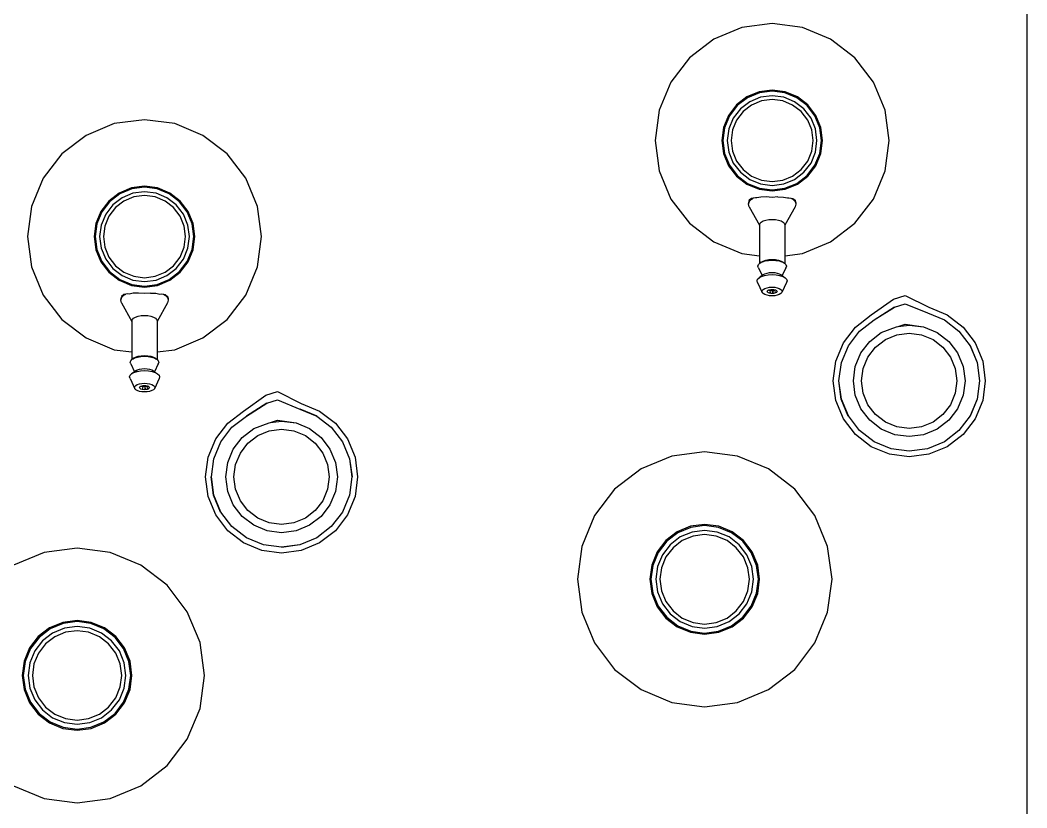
# Model space of a CAD drawing. Header units: metres. Extents: x 217 to 1422, y -179 to 129.
# Drawn here: x 1358.0885 to 1358.4849, y 64.6939 to 65.0039 of the extents above; entities that cross this region are included whole.
import ezdxf

# ---------------------------------------------------------------- set-up
doc = ezdxf.new("R2010")
doc.units = ezdxf.units.M
doc.header["$LTSCALE"] = 0.5
doc.header["$MEASUREMENT"] = 0
doc.layers.add('+1', color=255, linetype='Continuous')

# ---------------------------------------------------------------- blocks, each defined once
blk = doc.blocks.new('Chemistry Lab table pl')
at = {"layer": '+1', "transparency": 33554687}
for p, q in [((2.70136, 4.77344), (3.22259, 4.77344)), ((2.87029, 4.75604), (2.87804, 4.75706)), ((2.87804, 4.75706), (2.88579, 4.75604)), ((2.85687, 4.74829), (2.86307, 4.75305)), ((2.86307, 4.75305), (2.87029, 4.75604)), ((2.86417, 4.75113), (2.87086, 4.75391)), ((2.8642, 4.75108), (2.87088, 4.75384)), ((2.87086, 4.75391), (2.87804, 4.75485)), ((2.87088, 4.75384), (2.87804, 4.75478)), ((2.87804, 4.75478), (2.8852, 4.75384)), ((2.8852, 4.75384), (2.89187, 4.75108)), ((2.88522, 4.75391), (2.89191, 4.75113)), ((2.88579, 4.75604), (2.89301, 4.75305)), ((2.89301, 4.75305), (2.89921, 4.74829)), ((2.85847, 4.74668), (2.8642, 4.75108)), ((2.87235, 4.74834), (2.87804, 4.74909)), ((2.87804, 4.74909), (2.88373, 4.74834)), ((2.89187, 4.75108), (2.8976, 4.74668)), ((2.85211, 4.74209), (2.85687, 4.74829)), ((2.85408, 4.74095), (2.85847, 4.74668)), ((2.8625, 4.74265), (2.86705, 4.74615)), ((2.86705, 4.74615), (2.87235, 4.74834)), ((2.86866, 4.74336), (2.87318, 4.74523)), ((2.87318, 4.74523), (2.87804, 4.74587)), ((2.87804, 4.74587), (2.88289, 4.74523)), ((2.88289, 4.74523), (2.88742, 4.74336)), ((2.88373, 4.74834), (2.88902, 4.74615)), ((2.88902, 4.74615), (2.89358, 4.74265)), ((2.8976, 4.74668), (2.902, 4.74095)), ((2.89921, 4.74829), (2.90397, 4.74209)), ((2.84911, 4.73487), (2.85211, 4.74209)), ((2.85125, 4.73429), (2.85402, 4.74098)), ((2.85131, 4.73428), (2.85408, 4.74095)), ((2.85901, 4.7381), (2.8625, 4.74265)), ((2.86478, 4.74038), (2.86866, 4.74336)), ((2.88742, 4.74336), (2.8913, 4.74038)), ((2.89358, 4.74265), (2.89707, 4.7381)), ((2.902, 4.74095), (2.90476, 4.73428)), ((2.90397, 4.74209), (2.90696, 4.73487)), ((2.85681, 4.7328), (2.85901, 4.7381)), ((2.8618, 4.73649), (2.86478, 4.74038)), ((2.8913, 4.74038), (2.89428, 4.73649)), ((2.89707, 4.7381), (2.89926, 4.7328)), ((2.84443, 4.72553), (2.84911, 4.73487)), ((2.84767, 4.72553), (2.85131, 4.73428)), ((2.85992, 4.73197), (2.8618, 4.73649)), ((2.89428, 4.73649), (2.89616, 4.73197)), ((2.90476, 4.73428), (2.90571, 4.72712)), ((2.90483, 4.73429), (2.90577, 4.72712)), ((2.90696, 4.73487), (2.90798, 4.72712)), ((2.85575, 4.72553), (2.85681, 4.7328)), ((2.85607, 4.72712), (2.85681, 4.7328)), ((2.85928, 4.72712), (2.85992, 4.73197)), ((2.89616, 4.73197), (2.89679, 4.72712)), ((2.89926, 4.7328), (2.90001, 4.72712)), ((2.84588, 4.72096), (2.84443, 4.72553)), ((2.849, 4.7213), (2.84767, 4.72553)), ((2.85665, 4.7227), (2.85575, 4.72553)), ((2.85665, 4.7227), (2.85607, 4.72712)), ((2.85992, 4.72226), (2.85928, 4.72712)), ((2.89679, 4.72712), (2.89616, 4.72226)), ((2.90001, 4.72712), (2.89926, 4.72143)), ((2.90571, 4.72712), (2.90476, 4.71996)), ((2.90798, 4.72712), (2.90696, 4.71937)), ((2.85402, 4.71325), (2.84891, 4.72129)), ((2.85408, 4.71328), (2.849, 4.7213)), ((2.85681, 4.72217), (2.85665, 4.7227)), ((2.85901, 4.71613), (2.85681, 4.72217)), ((2.8618, 4.71774), (2.85992, 4.72226)), ((2.89616, 4.72226), (2.89428, 4.71774)), ((2.89926, 4.72143), (2.89707, 4.71613)), ((2.77157, 4.71761), (2.76047, 4.71301)), ((2.78349, 4.71918), (2.77157, 4.71761)), ((2.7954, 4.71761), (2.78349, 4.71918)), ((2.80651, 4.71301), (2.7954, 4.71761)), ((2.85211, 4.71214), (2.84588, 4.72096)), ((2.86478, 4.71385), (2.8618, 4.71774)), ((2.89428, 4.71774), (2.8913, 4.71385)), ((2.90476, 4.71996), (2.902, 4.71328)), ((2.90696, 4.71937), (2.90397, 4.71214)), ((2.85847, 4.70755), (2.85408, 4.71328)), ((2.8625, 4.71158), (2.85901, 4.71613)), ((2.86866, 4.71087), (2.86478, 4.71385)), ((2.8913, 4.71385), (2.88742, 4.71087)), ((2.89707, 4.71613), (2.89358, 4.71158)), ((2.902, 4.71328), (2.8976, 4.70755)), ((2.76047, 4.71301), (2.75093, 4.70569)), ((2.81604, 4.70569), (2.80651, 4.71301)), ((2.85687, 4.70594), (2.85211, 4.71214)), ((2.86705, 4.70809), (2.8625, 4.71158)), ((2.87318, 4.709), (2.86866, 4.71087)), ((2.88742, 4.71087), (2.88289, 4.709)), ((2.89358, 4.71158), (2.88902, 4.70809)), ((2.90397, 4.71214), (2.89921, 4.70594)), ((2.75093, 4.70569), (2.74362, 4.69616)), ((2.82336, 4.69616), (2.81604, 4.70569)), ((2.86307, 4.70118), (2.85687, 4.70594)), ((2.8642, 4.70316), (2.85847, 4.70755)), ((2.87235, 4.70589), (2.86705, 4.70809)), ((2.87804, 4.70514), (2.87235, 4.70589)), ((2.87804, 4.70836), (2.87318, 4.709)), ((2.88289, 4.709), (2.87804, 4.70836)), ((2.88373, 4.70589), (2.87804, 4.70514)), ((2.88902, 4.70809), (2.88373, 4.70589)), ((2.8976, 4.70755), (2.89187, 4.70316)), ((2.89921, 4.70594), (2.89301, 4.70118)), ((2.87088, 4.70039), (2.8642, 4.70316)), ((2.89187, 4.70316), (2.8852, 4.70039)), ((2.89191, 4.7031), (2.88522, 4.70033)), ((2.87029, 4.69819), (2.86307, 4.70118)), ((2.87804, 4.69717), (2.87029, 4.69819)), ((2.87804, 4.69945), (2.87088, 4.70039)), ((2.8852, 4.70039), (2.87804, 4.69945)), ((2.88522, 4.70033), (2.87804, 4.69938)), ((2.88579, 4.69819), (2.87804, 4.69717)), ((2.89301, 4.70118), (2.88579, 4.69819)), ((2.74362, 4.69616), (2.73902, 4.68506)), ((2.82796, 4.68506), (2.82336, 4.69616)), ((2.94317, 4.695), (2.93108, 4.68999)), ((2.95614, 4.69671), (2.94317, 4.695)), ((2.96912, 4.695), (2.95614, 4.69671)), ((2.98121, 4.68999), (2.96912, 4.695)), ((2.77357, 4.69032), (2.76946, 4.68716)), ((2.77377, 4.68997), (2.76974, 4.68688)), ((2.77835, 4.6923), (2.77357, 4.69032)), ((2.77846, 4.69191), (2.77377, 4.68997)), ((2.77892, 4.6902), (2.77466, 4.68844)), ((2.78349, 4.69297), (2.77835, 4.6923)), ((2.78349, 4.69258), (2.77846, 4.69191)), ((2.78349, 4.6908), (2.77892, 4.6902)), ((2.78862, 4.6923), (2.78349, 4.69297)), ((2.78852, 4.69191), (2.78349, 4.69258)), ((2.78806, 4.6902), (2.78349, 4.6908)), ((2.79232, 4.68844), (2.78806, 4.6902)), ((2.79321, 4.68997), (2.78852, 4.69191)), ((2.79341, 4.69032), (2.78862, 4.6923)), ((2.79723, 4.68688), (2.79321, 4.68997)), ((2.79751, 4.68716), (2.79341, 4.69032)), ((2.93108, 4.68999), (2.9207, 4.68202)), ((2.99159, 4.68202), (2.98121, 4.68999)), ((2.76946, 4.68716), (2.76631, 4.68306)), ((2.76974, 4.68688), (2.76666, 4.68286)), ((2.771, 4.68563), (2.76819, 4.68197)), ((2.77466, 4.68844), (2.771, 4.68563)), ((2.77541, 4.68714), (2.77206, 4.68457)), ((2.77931, 4.68875), (2.77541, 4.68714)), ((2.78349, 4.6893), (2.77931, 4.68875)), ((2.78767, 4.68875), (2.78349, 4.6893)), ((2.79157, 4.68714), (2.78767, 4.68875)), ((2.79492, 4.68457), (2.79157, 4.68714)), ((2.79598, 4.68563), (2.79232, 4.68844)), ((2.79879, 4.68197), (2.79598, 4.68563)), ((2.80032, 4.68286), (2.79723, 4.68688)), ((2.80067, 4.68306), (2.79751, 4.68716)), ((2.73902, 4.68506), (2.73745, 4.67314)), ((2.76631, 4.68306), (2.76433, 4.67827)), ((2.76666, 4.68286), (2.76471, 4.67817)), ((2.76819, 4.68197), (2.76643, 4.67771)), ((2.77206, 4.68457), (2.76949, 4.68122)), ((2.79749, 4.68122), (2.79492, 4.68457)), ((2.80055, 4.67771), (2.79879, 4.68197)), ((2.80226, 4.67817), (2.80032, 4.68286)), ((2.80265, 4.67827), (2.80067, 4.68306)), ((2.80629, 4.68124), (2.80698, 4.68218)), ((2.8065, 4.68124), (2.80747, 4.68218)), ((2.80698, 4.68218), (2.80723, 4.68226)), ((2.80723, 4.68226), (2.80795, 4.6825)), ((2.80747, 4.68218), (2.80723, 4.68226)), ((2.80747, 4.68218), (2.80824, 4.68242)), ((2.80795, 4.6825), (2.80824, 4.68242)), ((2.80795, 4.6825), (2.8085, 4.6825)), ((2.80824, 4.68242), (2.8085, 4.6825)), ((2.8085, 4.6825), (2.80953, 4.68218)), ((2.80953, 4.68218), (2.81684, 4.67809)), ((2.82888, 4.67809), (2.82796, 4.68506)), ((2.9207, 4.68202), (2.91273, 4.67164)), ((2.99956, 4.67164), (2.99159, 4.68202)), ((2.76433, 4.67827), (2.76365, 4.67314)), ((2.76471, 4.67817), (2.76405, 4.67314)), ((2.76643, 4.67771), (2.76582, 4.67314)), ((2.76949, 4.68122), (2.76788, 4.67732)), ((2.7991, 4.67732), (2.79749, 4.68122)), ((2.80115, 4.67314), (2.80055, 4.67771)), ((2.80293, 4.67314), (2.80226, 4.67817)), ((2.80332, 4.67314), (2.80265, 4.67827)), ((2.80569, 4.67544), (2.80578, 4.67765)), ((2.80578, 4.67765), (2.80605, 4.67919)), ((2.80601, 4.67965), (2.80612, 4.68055)), ((2.80605, 4.67919), (2.80601, 4.67965)), ((2.80612, 4.68055), (2.8065, 4.68124)), ((2.80612, 4.68055), (2.80627, 4.68118)), ((2.80627, 4.68118), (2.80646, 4.68124)), ((2.80627, 4.68118), (2.80629, 4.68124)), ((2.81554, 4.67742), (2.81605, 4.67792)), ((2.81605, 4.67792), (2.81659, 4.67809)), ((2.81659, 4.67809), (2.81684, 4.67809)), ((2.81684, 4.67809), (2.82888, 4.67809)), ((2.82888, 4.67809), (2.83183, 4.67809)), ((2.83124, 4.6771), (2.83153, 4.67763)), ((2.83132, 4.67742), (2.83173, 4.67799)), ((2.83132, 4.67742), (2.83153, 4.67763)), ((2.83153, 4.67763), (2.83173, 4.67799)), ((2.83173, 4.67799), (2.83183, 4.67809)), ((2.83183, 4.67809), (2.83231, 4.67855)), ((2.83231, 4.67855), (2.83292, 4.67874)), ((2.83292, 4.67874), (2.83354, 4.67855)), ((2.83354, 4.67855), (2.83662, 4.67712)), ((2.83354, 4.67855), (2.83372, 4.67838)), ((2.83662, 4.67712), (2.83744, 4.67826)), ((2.83692, 4.67732), (2.83744, 4.67826)), ((2.83744, 4.67826), (2.83805, 4.67885)), ((2.83805, 4.67885), (2.8387, 4.67905)), ((2.8387, 4.67905), (2.83935, 4.67885)), ((2.83935, 4.67885), (2.84332, 4.67701)), ((2.76788, 4.67732), (2.76733, 4.67314)), ((2.79965, 4.67314), (2.7991, 4.67732)), ((2.80569, 4.67544), (2.80587, 4.67314)), ((2.81449, 4.67314), (2.81456, 4.67442)), ((2.81456, 4.67442), (2.81477, 4.67561)), ((2.81477, 4.67561), (2.8151, 4.67664)), ((2.8151, 4.67664), (2.81554, 4.67742)), ((2.83027, 4.67314), (2.83034, 4.67442)), ((2.83034, 4.67442), (2.83055, 4.67561)), ((2.83054, 4.67314), (2.83062, 4.67459)), ((2.83055, 4.67561), (2.83088, 4.67664)), ((2.83062, 4.67459), (2.83086, 4.67594)), ((2.83086, 4.67594), (2.83118, 4.67692)), ((2.83088, 4.67664), (2.83104, 4.67692)), ((2.83104, 4.67692), (2.83132, 4.67742)), ((2.83118, 4.67692), (2.83104, 4.67692)), ((2.83118, 4.67692), (2.83124, 4.6771)), ((2.83539, 4.67314), (2.83545, 4.67418)), ((2.83545, 4.67418), (2.83562, 4.67514)), ((2.83562, 4.67514), (2.83589, 4.67597)), ((2.83589, 4.67597), (2.83625, 4.67661)), ((2.83619, 4.67314), (2.83627, 4.67467)), ((2.83625, 4.67661), (2.83662, 4.67712)), ((2.83627, 4.67467), (2.83652, 4.67609)), ((2.83652, 4.67609), (2.83692, 4.67732)), ((2.84117, 4.67314), (2.84123, 4.67418)), ((2.84123, 4.67418), (2.8414, 4.67514)), ((2.8414, 4.67514), (2.84167, 4.67597)), ((2.84167, 4.67597), (2.84203, 4.67661)), ((2.84203, 4.67661), (2.84244, 4.67701)), ((2.84204, 4.67314), (2.84207, 4.67365)), ((2.84207, 4.67365), (2.84216, 4.67412)), ((2.84216, 4.67412), (2.84229, 4.67452)), ((2.84229, 4.67452), (2.84235, 4.67464)), ((2.84235, 4.67464), (2.84246, 4.67484)), ((2.84235, 4.67464), (2.84242, 4.67452)), ((2.84242, 4.67452), (2.84255, 4.67412)), ((2.84244, 4.67701), (2.84288, 4.67715)), ((2.84246, 4.67484), (2.84266, 4.67503)), ((2.84255, 4.67412), (2.84263, 4.67365)), ((2.84263, 4.67365), (2.84266, 4.67314)), ((2.84266, 4.67503), (2.84288, 4.6751)), ((2.84288, 4.67715), (2.84332, 4.67701)), ((2.84288, 4.6751), (2.84309, 4.67503)), ((2.84293, 4.67503), (2.84299, 4.67484)), ((2.84306, 4.67452), (2.84313, 4.67412)), ((2.84309, 4.67503), (2.8433, 4.67484)), ((2.84317, 4.67365), (2.8432, 4.67314)), ((2.8433, 4.67484), (2.84347, 4.67452)), ((2.84332, 4.67701), (2.84373, 4.67661)), ((2.84347, 4.67452), (2.8436, 4.67412)), ((2.8436, 4.67412), (2.84368, 4.67365)), ((2.84368, 4.67365), (2.84371, 4.67314)), ((2.84373, 4.67661), (2.84409, 4.67597)), ((2.84409, 4.67597), (2.84436, 4.67514)), ((2.84436, 4.67514), (2.84453, 4.67418)), ((2.84453, 4.67418), (2.84459, 4.67314)), ((2.73745, 4.67314), (2.73902, 4.66122)), ((2.76365, 4.67314), (2.76433, 4.668)), ((2.76405, 4.67314), (2.76471, 4.66811)), ((2.76582, 4.67314), (2.76643, 4.66857)), ((2.76733, 4.67314), (2.76788, 4.66896)), ((2.7991, 4.66896), (2.79965, 4.67314)), ((2.80055, 4.66857), (2.80115, 4.67314)), ((2.80226, 4.66811), (2.80293, 4.67314)), ((2.80265, 4.668), (2.80332, 4.67314)), ((2.80587, 4.67314), (2.80569, 4.67084)), ((2.80569, 4.67084), (2.80578, 4.66863)), ((2.81456, 4.67186), (2.81449, 4.67314)), ((2.81477, 4.67066), (2.81456, 4.67186)), ((2.8151, 4.66964), (2.81477, 4.67066)), ((2.81554, 4.66885), (2.8151, 4.66964)), ((2.83034, 4.67186), (2.83027, 4.67314)), ((2.83055, 4.67066), (2.83034, 4.67186)), ((2.83062, 4.67169), (2.83054, 4.67314)), ((2.83088, 4.66964), (2.83055, 4.67066)), ((2.83086, 4.67034), (2.83062, 4.67169)), ((2.83118, 4.66935), (2.83086, 4.67034)), ((2.83104, 4.66935), (2.83088, 4.66964)), ((2.83545, 4.6721), (2.83539, 4.67314)), ((2.83562, 4.67113), (2.83545, 4.6721)), ((2.83589, 4.6703), (2.83562, 4.67113)), ((2.83625, 4.66967), (2.83589, 4.6703)), ((2.83627, 4.67161), (2.83619, 4.67314)), ((2.83625, 4.66967), (2.83662, 4.66916)), ((2.83652, 4.67018), (2.83627, 4.67161)), ((2.83692, 4.66896), (2.83652, 4.67018)), ((2.84123, 4.6721), (2.84117, 4.67314)), ((2.8414, 4.67113), (2.84123, 4.6721)), ((2.84167, 4.6703), (2.8414, 4.67113)), ((2.84203, 4.66967), (2.84167, 4.6703)), ((2.84244, 4.66927), (2.84203, 4.66967)), ((2.84207, 4.67263), (2.84204, 4.67314)), ((2.84216, 4.67216), (2.84207, 4.67263)), ((2.84229, 4.67175), (2.84216, 4.67216)), ((2.84235, 4.67164), (2.84229, 4.67175)), ((2.84242, 4.67175), (2.84235, 4.67164)), ((2.84246, 4.67144), (2.84235, 4.67164)), ((2.84255, 4.67216), (2.84242, 4.67175)), ((2.84266, 4.67125), (2.84246, 4.67144)), ((2.84263, 4.67263), (2.84255, 4.67216)), ((2.84266, 4.67314), (2.84263, 4.67263)), ((2.84288, 4.67118), (2.84266, 4.67125)), ((2.84291, 4.67119), (2.84288, 4.67118)), ((2.84299, 4.67144), (2.84291, 4.67119)), ((2.84309, 4.67125), (2.84291, 4.67119)), ((2.8433, 4.67144), (2.84309, 4.67125)), ((2.84315, 4.6723), (2.84313, 4.67216)), ((2.84317, 4.67263), (2.84315, 4.6723)), ((2.84347, 4.67175), (2.8433, 4.67144)), ((2.84373, 4.66967), (2.84332, 4.66927)), ((2.8436, 4.67216), (2.84347, 4.67175)), ((2.84368, 4.67263), (2.8436, 4.67216)), ((2.84371, 4.67314), (2.84368, 4.67263)), ((2.84409, 4.6703), (2.84373, 4.66967)), ((2.84436, 4.67113), (2.84409, 4.6703)), ((2.84453, 4.6721), (2.84436, 4.67113)), ((2.84459, 4.67314), (2.84453, 4.6721)), ((2.91273, 4.67164), (2.90772, 4.65955)), ((3.00457, 4.65955), (2.99956, 4.67164)), ((2.76433, 4.668), (2.76631, 4.66322)), ((2.76471, 4.66811), (2.76666, 4.66342)), ((2.76643, 4.66857), (2.76819, 4.66431)), ((2.76788, 4.66896), (2.76949, 4.66506)), ((2.79749, 4.66506), (2.7991, 4.66896)), ((2.79879, 4.66431), (2.80055, 4.66857)), ((2.80032, 4.66342), (2.80226, 4.66811)), ((2.80067, 4.66322), (2.80265, 4.668)), ((2.80578, 4.66863), (2.80605, 4.66709)), ((2.80605, 4.66709), (2.80601, 4.66663)), ((2.80601, 4.66663), (2.80612, 4.66573)), ((2.8065, 4.66503), (2.80612, 4.66573)), ((2.80612, 4.66573), (2.80627, 4.6651)), ((2.80953, 4.6641), (2.81684, 4.66819)), ((2.81605, 4.66836), (2.81554, 4.66885)), ((2.81659, 4.66819), (2.81605, 4.66836)), ((2.81659, 4.66819), (2.81684, 4.66819)), ((2.81684, 4.66819), (2.82888, 4.66819)), ((2.82796, 4.66122), (2.82888, 4.66819)), ((2.82888, 4.66819), (2.83183, 4.66819)), ((2.83118, 4.66935), (2.83104, 4.66935)), ((2.83132, 4.66885), (2.83104, 4.66935)), ((2.83124, 4.66918), (2.83118, 4.66935)), ((2.83153, 4.66865), (2.83124, 4.66918)), ((2.83153, 4.66865), (2.83132, 4.66885)), ((2.83132, 4.66885), (2.83173, 4.66829)), ((2.83173, 4.66829), (2.83153, 4.66865)), ((2.83183, 4.66819), (2.83173, 4.66829)), ((2.83231, 4.66773), (2.83183, 4.66819)), ((2.83292, 4.66754), (2.83231, 4.66773)), ((2.83354, 4.66773), (2.83292, 4.66754)), ((2.83354, 4.66773), (2.83662, 4.66916)), ((2.83662, 4.66916), (2.83744, 4.66802)), ((2.83744, 4.66802), (2.83692, 4.66896)), ((2.83805, 4.66743), (2.83744, 4.66802)), ((2.8387, 4.66723), (2.83805, 4.66743)), ((2.83935, 4.66743), (2.8387, 4.66723)), ((2.83935, 4.66743), (2.84332, 4.66927)), ((2.84288, 4.66913), (2.84244, 4.66927)), ((2.84332, 4.66927), (2.84288, 4.66913)), ((2.95055, 4.66744), (2.94535, 4.66528)), ((2.95067, 4.66702), (2.94556, 4.6649)), ((2.95614, 4.66817), (2.95055, 4.66744)), ((2.95614, 4.66774), (2.95067, 4.66702)), ((2.95614, 4.66581), (2.95117, 4.66515)), ((2.96173, 4.66744), (2.95614, 4.66817)), ((2.96162, 4.66702), (2.95614, 4.66774)), ((2.96112, 4.66515), (2.95614, 4.66581)), ((2.96673, 4.6649), (2.96162, 4.66702)), ((2.96694, 4.66528), (2.96173, 4.66744)), ((2.76631, 4.66322), (2.76946, 4.65911)), ((2.76666, 4.66342), (2.76974, 4.65939)), ((2.76819, 4.66431), (2.771, 4.66065)), ((2.76949, 4.66506), (2.77206, 4.66171)), ((2.77206, 4.66171), (2.77541, 4.65914)), ((2.79157, 4.65914), (2.79492, 4.66171)), ((2.79492, 4.66171), (2.79749, 4.66506)), ((2.79598, 4.66065), (2.79879, 4.66431)), ((2.79723, 4.65939), (2.80032, 4.66342)), ((2.79751, 4.65911), (2.80067, 4.66322)), ((2.80646, 4.66503), (2.80627, 4.6651)), ((2.80627, 4.6651), (2.80629, 4.66503)), ((2.80629, 4.66503), (2.80698, 4.6641)), ((2.80747, 4.6641), (2.8065, 4.66503)), ((2.80698, 4.6641), (2.80723, 4.66402)), ((2.80723, 4.66402), (2.80747, 4.6641)), ((2.80723, 4.66402), (2.80795, 4.66378)), ((2.80747, 4.6641), (2.80824, 4.66386)), ((2.80795, 4.66378), (2.80824, 4.66386)), ((2.80795, 4.66378), (2.8085, 4.66378)), ((2.8085, 4.66378), (2.80824, 4.66386)), ((2.80953, 4.6641), (2.8085, 4.66378)), ((2.94087, 4.66185), (2.93744, 4.65737)), ((2.94535, 4.66528), (2.94087, 4.66185)), ((2.94556, 4.6649), (2.94118, 4.66154)), ((2.94653, 4.66323), (2.94254, 4.66017)), ((2.94734, 4.66181), (2.9437, 4.65902)), ((2.95117, 4.66515), (2.94653, 4.66323)), ((2.95159, 4.66357), (2.94734, 4.66181)), ((2.95614, 4.66417), (2.95159, 4.66357)), ((2.9607, 4.66357), (2.95614, 4.66417)), ((2.96494, 4.66181), (2.9607, 4.66357)), ((2.96576, 4.66323), (2.96112, 4.66515)), ((2.96859, 4.65902), (2.96494, 4.66181)), ((2.96975, 4.66017), (2.96576, 4.66323)), ((2.97111, 4.66154), (2.96673, 4.6649)), ((2.97142, 4.66185), (2.96694, 4.66528)), ((2.97485, 4.65737), (2.97142, 4.66185)), ((2.73902, 4.66122), (2.74362, 4.65012)), ((2.76946, 4.65911), (2.77357, 4.65596)), ((2.76974, 4.65939), (2.77377, 4.65631)), ((2.771, 4.66065), (2.77466, 4.65784)), ((2.77466, 4.65784), (2.77892, 4.65608)), ((2.77541, 4.65914), (2.77931, 4.65753)), ((2.78767, 4.65753), (2.79157, 4.65914)), ((2.78806, 4.65608), (2.79232, 4.65784)), ((2.79232, 4.65784), (2.79598, 4.66065)), ((2.79321, 4.65631), (2.79723, 4.65939)), ((2.79341, 4.65596), (2.79751, 4.65911)), ((2.82336, 4.65012), (2.82796, 4.66122)), ((2.90772, 4.65955), (2.90601, 4.64657)), ((2.94118, 4.66154), (2.93782, 4.65716)), ((2.94254, 4.66017), (2.93949, 4.65619)), ((2.9437, 4.65902), (2.9409, 4.65537)), ((2.97139, 4.65537), (2.96859, 4.65902)), ((2.9728, 4.65619), (2.96975, 4.66017)), ((2.97447, 4.65716), (2.97111, 4.66154)), ((3.00628, 4.64657), (3.00457, 4.65955)), ((2.77357, 4.65596), (2.77835, 4.65398)), ((2.77377, 4.65631), (2.77846, 4.65436)), ((2.77835, 4.65398), (2.78349, 4.6533)), ((2.77846, 4.65436), (2.78349, 4.6537)), ((2.77892, 4.65608), (2.78349, 4.65547)), ((2.77931, 4.65753), (2.78349, 4.65698)), ((2.78349, 4.65698), (2.78767, 4.65753)), ((2.78349, 4.65547), (2.78806, 4.65608)), ((2.78349, 4.6537), (2.78852, 4.65436)), ((2.78349, 4.6533), (2.78862, 4.65398)), ((2.78852, 4.65436), (2.79321, 4.65631)), ((2.78862, 4.65398), (2.79341, 4.65596)), ((2.93744, 4.65737), (2.93528, 4.65216)), ((2.93782, 4.65716), (2.9357, 4.65205)), ((2.93949, 4.65619), (2.93757, 4.65155)), ((2.9409, 4.65537), (2.93915, 4.65113)), ((2.97314, 4.65113), (2.97139, 4.65537)), ((2.97472, 4.65155), (2.9728, 4.65619)), ((2.97659, 4.65205), (2.97447, 4.65716)), ((2.97701, 4.65216), (2.97485, 4.65737)), ((2.74362, 4.65012), (2.75093, 4.64058)), ((2.81604, 4.64058), (2.82336, 4.65012)), ((2.93528, 4.65216), (2.93455, 4.64657)), ((2.9357, 4.65205), (2.93498, 4.64657)), ((2.93757, 4.65155), (2.93691, 4.64657)), ((2.93915, 4.65113), (2.93855, 4.64657)), ((2.97374, 4.64657), (2.97314, 4.65113)), ((2.97538, 4.64657), (2.97472, 4.65155)), ((2.97731, 4.64657), (2.97659, 4.65205)), ((2.97774, 4.64657), (2.97701, 4.65216)), ((2.90601, 4.64657), (2.90772, 4.6336)), ((2.93455, 4.64657), (2.93528, 4.64098)), ((2.93498, 4.64657), (2.9357, 4.6411)), ((2.93691, 4.64657), (2.93757, 4.6416)), ((2.93855, 4.64657), (2.93915, 4.64202)), ((2.97314, 4.64202), (2.97374, 4.64657)), ((2.97472, 4.6416), (2.97538, 4.64657)), ((2.97659, 4.6411), (2.97731, 4.64657)), ((2.97701, 4.64098), (2.97774, 4.64657)), ((3.00457, 4.6336), (3.00628, 4.64657)), ((2.93915, 4.64202), (2.9409, 4.63777)), ((2.97139, 4.63777), (2.97314, 4.64202)), ((2.75093, 4.64058), (2.76047, 4.63327)), ((2.80651, 4.63327), (2.81604, 4.64058)), ((2.93528, 4.64098), (2.93744, 4.63577)), ((2.9357, 4.6411), (2.93782, 4.63599)), ((2.93757, 4.6416), (2.93949, 4.63696)), ((2.9728, 4.63696), (2.97472, 4.6416)), ((2.97447, 4.63599), (2.97659, 4.6411)), ((2.97485, 4.63577), (2.97701, 4.64098)), ((2.93744, 4.63577), (2.94087, 4.6313)), ((2.93782, 4.63599), (2.94118, 4.63161)), ((2.93949, 4.63696), (2.94254, 4.63297)), ((2.9409, 4.63777), (2.9437, 4.63413)), ((2.9437, 4.63413), (2.94734, 4.63133)), ((2.96494, 4.63133), (2.96859, 4.63413)), ((2.96859, 4.63413), (2.97139, 4.63777)), ((2.96975, 4.63297), (2.9728, 4.63696)), ((2.97111, 4.63161), (2.97447, 4.63599)), ((2.97142, 4.6313), (2.97485, 4.63577)), ((2.76047, 4.63327), (2.77157, 4.62867)), ((2.7954, 4.62867), (2.80651, 4.63327)), ((2.90772, 4.6336), (2.91273, 4.62151)), ((2.94087, 4.6313), (2.94535, 4.62787)), ((2.94118, 4.63161), (2.94556, 4.62824)), ((2.94254, 4.63297), (2.94653, 4.62992)), ((2.94653, 4.62992), (2.95117, 4.62799)), ((2.94734, 4.63133), (2.95159, 4.62957)), ((2.9607, 4.62957), (2.96494, 4.63133)), ((2.96112, 4.62799), (2.96576, 4.62992)), ((2.96576, 4.62992), (2.96975, 4.63297)), ((2.96673, 4.62824), (2.97111, 4.63161)), ((2.96694, 4.62787), (2.97142, 4.6313)), ((2.99956, 4.62151), (3.00457, 4.6336)), ((2.77157, 4.62867), (2.78349, 4.6271)), ((2.78349, 4.6271), (2.7954, 4.62867)), ((2.94535, 4.62787), (2.95055, 4.62571)), ((2.94556, 4.62824), (2.95067, 4.62613)), ((2.95067, 4.62613), (2.95614, 4.62541)), ((2.95117, 4.62799), (2.95614, 4.62734)), ((2.95159, 4.62957), (2.95614, 4.62898)), ((2.95614, 4.62898), (2.9607, 4.62957)), ((2.95614, 4.62734), (2.96112, 4.62799)), ((2.95614, 4.62541), (2.96162, 4.62613)), ((2.96162, 4.62613), (2.96673, 4.62824)), ((2.96173, 4.62571), (2.96694, 4.62787)), ((2.95055, 4.62571), (2.95614, 4.62498)), ((2.95614, 4.62498), (2.96173, 4.62571)), ((2.91273, 4.62151), (2.9207, 4.61113)), ((2.99159, 4.61113), (2.99956, 4.62151)), ((2.9207, 4.61113), (2.93108, 4.60316)), ((2.98121, 4.60316), (2.99159, 4.61113)), ((2.93108, 4.60316), (2.94317, 4.59815)), ((2.96912, 4.59815), (2.98121, 4.60316)), ((2.94317, 4.59815), (2.95614, 4.59644)), ((2.95614, 4.59644), (2.96912, 4.59815)), ((2.90088, 4.50592), (2.9081, 4.50892)), ((2.9081, 4.50892), (2.91585, 4.50994)), ((2.90867, 4.50678), (2.91585, 4.50773)), ((2.90869, 4.50672), (2.91585, 4.50766)), ((2.91585, 4.50994), (2.9236, 4.50892)), ((2.91585, 4.50766), (2.92301, 4.50672)), ((2.9236, 4.50892), (2.93082, 4.50592)), ((2.89468, 4.50117), (2.90088, 4.50592)), ((2.89629, 4.49956), (2.90202, 4.50395)), ((2.90199, 4.50401), (2.90867, 4.50678)), ((2.90202, 4.50395), (2.90869, 4.50672)), ((2.92301, 4.50672), (2.92969, 4.50395)), ((2.92303, 4.50678), (2.92972, 4.50401)), ((2.92969, 4.50395), (2.93542, 4.49956)), ((2.93082, 4.50592), (2.93703, 4.50117)), ((2.88992, 4.49496), (2.89468, 4.50117)), ((2.89189, 4.49383), (2.89629, 4.49956)), ((2.90487, 4.49902), (2.91017, 4.50122)), ((2.91017, 4.50122), (2.91585, 4.50197)), ((2.91585, 4.50197), (2.92154, 4.50122)), ((2.92154, 4.50122), (2.92684, 4.49902)), ((2.93542, 4.49956), (2.93981, 4.49383)), ((2.93703, 4.50117), (2.94178, 4.49496)), ((2.89682, 4.49098), (2.90032, 4.49553)), ((2.90032, 4.49553), (2.90487, 4.49902)), ((2.90259, 4.49326), (2.90647, 4.49624)), ((2.90647, 4.49624), (2.911, 4.49811)), ((2.911, 4.49811), (2.91585, 4.49875)), ((2.91585, 4.49875), (2.92071, 4.49811)), ((2.92071, 4.49811), (2.92523, 4.49624)), ((2.92523, 4.49624), (2.92912, 4.49326)), ((2.92684, 4.49902), (2.93139, 4.49553)), ((2.93139, 4.49553), (2.93488, 4.49098)), ((2.88693, 4.48774), (2.88992, 4.49496)), ((2.88906, 4.48717), (2.89183, 4.49386)), ((2.88913, 4.48715), (2.89189, 4.49383)), ((2.89961, 4.48937), (2.90259, 4.49326)), ((2.92912, 4.49326), (2.9321, 4.48937)), ((2.93981, 4.49383), (2.94258, 4.48715)), ((2.94178, 4.49496), (2.94478, 4.48774)), ((2.88225, 4.4784), (2.88693, 4.48774)), ((2.89463, 4.48568), (2.89682, 4.49098)), ((2.89774, 4.48485), (2.89961, 4.48937)), ((2.9321, 4.48937), (2.93397, 4.48485)), ((2.93488, 4.49098), (2.93708, 4.48568)), ((2.94478, 4.48774), (2.9458, 4.47999)), ((2.88548, 4.4784), (2.88913, 4.48715)), ((2.89357, 4.4784), (2.89463, 4.48568)), ((2.89388, 4.47999), (2.89463, 4.48568)), ((2.8971, 4.47999), (2.89774, 4.48485)), ((2.93397, 4.48485), (2.93461, 4.47999)), ((2.93708, 4.48568), (2.93783, 4.47999)), ((2.94258, 4.48715), (2.94352, 4.47999)), ((2.94264, 4.48717), (2.94359, 4.47999)), ((2.89446, 4.47558), (2.89388, 4.47999)), ((2.89774, 4.47514), (2.8971, 4.47999)), ((2.93461, 4.47999), (2.93397, 4.47514)), ((2.93783, 4.47999), (2.93708, 4.47431)), ((2.94352, 4.47999), (2.94258, 4.47283)), ((2.9458, 4.47999), (2.94478, 4.47224)), ((2.8837, 4.47383), (2.88225, 4.4784)), ((2.88682, 4.47418), (2.88548, 4.4784)), ((2.89446, 4.47558), (2.89357, 4.4784)), ((2.89463, 4.47505), (2.89446, 4.47558)), ((2.8213, 4.47206), (2.80939, 4.47049)), ((2.83322, 4.47049), (2.8213, 4.47206)), ((2.88992, 4.46502), (2.8837, 4.47383)), ((2.89183, 4.46613), (2.88673, 4.47417)), ((2.89189, 4.46616), (2.88682, 4.47418)), ((2.89682, 4.46901), (2.89463, 4.47505)), ((2.89961, 4.47061), (2.89774, 4.47514)), ((2.93397, 4.47514), (2.9321, 4.47061)), ((2.93708, 4.47431), (2.93488, 4.46901)), ((2.94258, 4.47283), (2.93981, 4.46616)), ((2.94478, 4.47224), (2.94178, 4.46502)), ((2.80939, 4.47049), (2.79828, 4.46589)), ((2.84432, 4.46589), (2.83322, 4.47049)), ((2.90032, 4.46446), (2.89682, 4.46901)), ((2.90259, 4.46673), (2.89961, 4.47061)), ((2.9321, 4.47061), (2.92912, 4.46673)), ((2.93488, 4.46901), (2.93139, 4.46446)), ((2.79828, 4.46589), (2.78875, 4.45857)), ((2.85386, 4.45857), (2.84432, 4.46589)), ((2.89468, 4.45882), (2.88992, 4.46502)), ((2.89629, 4.46043), (2.89189, 4.46616)), ((2.90487, 4.46096), (2.90032, 4.46446)), ((2.90647, 4.46375), (2.90259, 4.46673)), ((2.911, 4.46188), (2.90647, 4.46375)), ((2.92523, 4.46375), (2.92071, 4.46188)), ((2.92912, 4.46673), (2.92523, 4.46375)), ((2.93139, 4.46446), (2.92684, 4.46096)), ((2.93981, 4.46616), (2.93542, 4.46043)), ((2.94178, 4.46502), (2.93703, 4.45882)), ((2.90202, 4.45603), (2.89629, 4.46043)), ((2.91017, 4.45877), (2.90487, 4.46096)), ((2.91585, 4.46124), (2.911, 4.46188)), ((2.92071, 4.46188), (2.91585, 4.46124)), ((2.92684, 4.46096), (2.92154, 4.45877)), ((2.93542, 4.46043), (2.92969, 4.45603)), ((2.78875, 4.45857), (2.78143, 4.44904)), ((2.86118, 4.44904), (2.85386, 4.45857)), ((2.90088, 4.45406), (2.89468, 4.45882)), ((2.90869, 4.45327), (2.90202, 4.45603)), ((2.91585, 4.45802), (2.91017, 4.45877)), ((2.92154, 4.45877), (2.91585, 4.45802)), ((2.92969, 4.45603), (2.92301, 4.45327)), ((2.92972, 4.45597), (2.92303, 4.4532)), ((2.93703, 4.45882), (2.93082, 4.45406)), ((2.9081, 4.45107), (2.90088, 4.45406)), ((2.91585, 4.45233), (2.90869, 4.45327)), ((2.92301, 4.45327), (2.91585, 4.45233)), ((2.92303, 4.4532), (2.91585, 4.45226)), ((2.93082, 4.45406), (2.9236, 4.45107)), ((2.78143, 4.44904), (2.77683, 4.43793)), ((2.86578, 4.43793), (2.86118, 4.44904)), ((2.91585, 4.45005), (2.9081, 4.45107)), ((2.9236, 4.45107), (2.91585, 4.45005)), ((2.98098, 4.44787), (2.96889, 4.44287)), ((2.99396, 4.44958), (2.98098, 4.44787)), ((3.00693, 4.44787), (2.99396, 4.44958)), ((3.01902, 4.44287), (3.00693, 4.44787)), ((2.81617, 4.44518), (2.81138, 4.44319)), ((2.81627, 4.44479), (2.81158, 4.44285)), ((2.8213, 4.44585), (2.81617, 4.44518)), ((2.8213, 4.44545), (2.81627, 4.44479)), ((2.8213, 4.44368), (2.81673, 4.44308)), ((2.82644, 4.44518), (2.8213, 4.44585)), ((2.82633, 4.44479), (2.8213, 4.44545)), ((2.82588, 4.44308), (2.8213, 4.44368)), ((2.83102, 4.44285), (2.82633, 4.44479)), ((2.83122, 4.44319), (2.82644, 4.44518)), ((2.80728, 4.44004), (2.80412, 4.43593)), ((2.80756, 4.43976), (2.80447, 4.43573)), ((2.81138, 4.44319), (2.80728, 4.44004)), ((2.81158, 4.44285), (2.80756, 4.43976)), ((2.81247, 4.44131), (2.80881, 4.43851)), ((2.81322, 4.44001), (2.80987, 4.43744)), ((2.81673, 4.44308), (2.81247, 4.44131)), ((2.81712, 4.44163), (2.81322, 4.44001)), ((2.8213, 4.44218), (2.81712, 4.44163)), ((2.82549, 4.44163), (2.8213, 4.44218)), ((2.82938, 4.44001), (2.82549, 4.44163)), ((2.83014, 4.44131), (2.82588, 4.44308)), ((2.83273, 4.43744), (2.82938, 4.44001)), ((2.83379, 4.43851), (2.83014, 4.44131)), ((2.83505, 4.43976), (2.83102, 4.44285)), ((2.83533, 4.44004), (2.83122, 4.44319)), ((2.83814, 4.43573), (2.83505, 4.43976)), ((2.83848, 4.43593), (2.83533, 4.44004)), ((2.96889, 4.44287), (2.95851, 4.4349)), ((3.02941, 4.4349), (3.01902, 4.44287)), ((2.77683, 4.43793), (2.77526, 4.42602)), ((2.80412, 4.43593), (2.80214, 4.43115)), ((2.80447, 4.43573), (2.80253, 4.43105)), ((2.80881, 4.43851), (2.806, 4.43485)), ((2.80987, 4.43744), (2.80731, 4.4341)), ((2.8353, 4.4341), (2.83273, 4.43744)), ((2.8366, 4.43485), (2.83379, 4.43851)), ((2.84008, 4.43105), (2.83814, 4.43573)), ((2.84046, 4.43115), (2.83848, 4.43593)), ((2.86669, 4.43096), (2.86578, 4.43793)), ((2.806, 4.43485), (2.80424, 4.43059)), ((2.80731, 4.4341), (2.80569, 4.4302)), ((2.83691, 4.4302), (2.8353, 4.4341)), ((2.83837, 4.43059), (2.8366, 4.43485)), ((2.84359, 4.43053), (2.84387, 4.43206)), ((2.84383, 4.43252), (2.84393, 4.43343)), ((2.84387, 4.43206), (2.84383, 4.43252)), ((2.84393, 4.43343), (2.84432, 4.43412)), ((2.84393, 4.43343), (2.84409, 4.43406)), ((2.84409, 4.43406), (2.84428, 4.43412)), ((2.84409, 4.43406), (2.8441, 4.43412)), ((2.8441, 4.43412), (2.84479, 4.43505)), ((2.84432, 4.43412), (2.84528, 4.43505)), ((2.84479, 4.43505), (2.84504, 4.43514)), ((2.84504, 4.43514), (2.84576, 4.43537)), ((2.84528, 4.43505), (2.84504, 4.43514)), ((2.84528, 4.43505), (2.84606, 4.43529)), ((2.84576, 4.43537), (2.84606, 4.43529)), ((2.84576, 4.43537), (2.84631, 4.43537)), ((2.84606, 4.43529), (2.84631, 4.43537)), ((2.84631, 4.43537), (2.84734, 4.43505)), ((2.84734, 4.43505), (2.85465, 4.43096)), ((2.87526, 4.43113), (2.87587, 4.43172)), ((2.87587, 4.43172), (2.87652, 4.43193)), ((2.87652, 4.43193), (2.87717, 4.43172)), ((2.87717, 4.43172), (2.88113, 4.42989)), ((2.95851, 4.4349), (2.95054, 4.42452)), ((3.03737, 4.42452), (3.02941, 4.4349)), ((2.80214, 4.43115), (2.80147, 4.42602)), ((2.80253, 4.43105), (2.80187, 4.42602)), ((2.80424, 4.43059), (2.80364, 4.42602)), ((2.80569, 4.4302), (2.80514, 4.42602)), ((2.83747, 4.42602), (2.83691, 4.4302)), ((2.83897, 4.42602), (2.83837, 4.43059)), ((2.84074, 4.42602), (2.84008, 4.43105)), ((2.84114, 4.42602), (2.84046, 4.43115)), ((2.8435, 4.42832), (2.84359, 4.43053)), ((2.8435, 4.42832), (2.84368, 4.42602)), ((2.85237, 4.4273), (2.85258, 4.42849)), ((2.85258, 4.42849), (2.85292, 4.42951)), ((2.85292, 4.42951), (2.85336, 4.4303)), ((2.85336, 4.4303), (2.85386, 4.4308)), ((2.85386, 4.4308), (2.85441, 4.43096)), ((2.85441, 4.43096), (2.85465, 4.43096)), ((2.85465, 4.43096), (2.86669, 4.43096)), ((2.86669, 4.43096), (2.86965, 4.43096)), ((2.86815, 4.4273), (2.86836, 4.42849)), ((2.86836, 4.42849), (2.8687, 4.42951)), ((2.86843, 4.42746), (2.86867, 4.42882)), ((2.86867, 4.42882), (2.86899, 4.4298)), ((2.8687, 4.42951), (2.86886, 4.4298)), ((2.86886, 4.4298), (2.86914, 4.4303)), ((2.86899, 4.4298), (2.86886, 4.4298)), ((2.86899, 4.4298), (2.86905, 4.42998)), ((2.86905, 4.42998), (2.86935, 4.43051)), ((2.86914, 4.4303), (2.86955, 4.43087)), ((2.86914, 4.4303), (2.86935, 4.43051)), ((2.86935, 4.43051), (2.86955, 4.43087)), ((2.86955, 4.43087), (2.86965, 4.43096)), ((2.86965, 4.43096), (2.87012, 4.43142)), ((2.87012, 4.43142), (2.87074, 4.43162)), ((2.87074, 4.43162), (2.87136, 4.43142)), ((2.87136, 4.43142), (2.87443, 4.43)), ((2.87136, 4.43142), (2.87153, 4.43125)), ((2.87327, 4.42705), (2.87344, 4.42802)), ((2.87344, 4.42802), (2.87371, 4.42885)), ((2.87371, 4.42885), (2.87406, 4.42949)), ((2.87406, 4.42949), (2.87443, 4.43)), ((2.87409, 4.42755), (2.87434, 4.42897)), ((2.87434, 4.42897), (2.87474, 4.4302)), ((2.87443, 4.43), (2.87526, 4.43113)), ((2.87474, 4.4302), (2.87526, 4.43113)), ((2.87904, 4.42705), (2.87921, 4.42802)), ((2.87921, 4.42802), (2.87949, 4.42885)), ((2.87949, 4.42885), (2.87984, 4.42949)), ((2.87984, 4.42949), (2.88025, 4.42989)), ((2.88025, 4.42989), (2.88069, 4.43002)), ((2.88028, 4.42771), (2.88048, 4.42791)), ((2.88048, 4.42791), (2.88069, 4.42798)), ((2.88069, 4.43002), (2.88113, 4.42989)), ((2.88069, 4.42798), (2.88091, 4.42791)), ((2.88074, 4.42791), (2.8808, 4.42771)), ((2.88091, 4.42791), (2.88111, 4.42771)), ((2.88113, 4.42989), (2.88155, 4.42949)), ((2.88155, 4.42949), (2.8819, 4.42885)), ((2.8819, 4.42885), (2.88217, 4.42802)), ((2.88217, 4.42802), (2.88234, 4.42705)), ((2.77526, 4.42602), (2.77683, 4.4141)), ((2.80147, 4.42602), (2.80214, 4.42088)), ((2.80187, 4.42602), (2.80253, 4.42098)), ((2.80364, 4.42602), (2.80424, 4.42144)), ((2.80514, 4.42602), (2.80569, 4.42183)), ((2.83691, 4.42183), (2.83747, 4.42602)), ((2.83837, 4.42144), (2.83897, 4.42602)), ((2.84008, 4.42098), (2.84074, 4.42602)), ((2.84046, 4.42088), (2.84114, 4.42602)), ((2.84368, 4.42602), (2.8435, 4.42371)), ((2.8523, 4.42602), (2.85237, 4.4273)), ((2.85237, 4.42473), (2.8523, 4.42602)), ((2.85258, 4.42354), (2.85237, 4.42473)), ((2.86808, 4.42602), (2.86815, 4.4273)), ((2.86815, 4.42473), (2.86808, 4.42602)), ((2.86836, 4.42354), (2.86815, 4.42473)), ((2.86835, 4.42602), (2.86843, 4.42746)), ((2.86843, 4.42457), (2.86835, 4.42602)), ((2.86867, 4.42322), (2.86843, 4.42457)), ((2.87321, 4.42602), (2.87327, 4.42705)), ((2.87327, 4.42498), (2.87321, 4.42602)), ((2.87344, 4.42401), (2.87327, 4.42498)), ((2.87371, 4.42318), (2.87344, 4.42401)), ((2.874, 4.42602), (2.87409, 4.42755)), ((2.87409, 4.42449), (2.874, 4.42602)), ((2.87434, 4.42306), (2.87409, 4.42449)), ((2.87899, 4.42602), (2.87904, 4.42705)), ((2.87904, 4.42498), (2.87899, 4.42602)), ((2.87921, 4.42401), (2.87904, 4.42498)), ((2.87949, 4.42318), (2.87921, 4.42401)), ((2.87986, 4.42602), (2.87989, 4.42652)), ((2.87989, 4.42551), (2.87986, 4.42602)), ((2.87989, 4.42652), (2.87997, 4.427)), ((2.87997, 4.42504), (2.87989, 4.42551)), ((2.87997, 4.427), (2.8801, 4.4274)), ((2.8801, 4.42463), (2.87997, 4.42504)), ((2.8801, 4.4274), (2.88017, 4.42752)), ((2.88017, 4.42451), (2.8801, 4.42463)), ((2.88017, 4.42752), (2.88028, 4.42771)), ((2.88017, 4.42752), (2.88023, 4.4274)), ((2.88023, 4.42463), (2.88017, 4.42451)), ((2.88028, 4.42432), (2.88017, 4.42451)), ((2.88023, 4.4274), (2.88036, 4.427)), ((2.88036, 4.42504), (2.88023, 4.42463)), ((2.88048, 4.42412), (2.88028, 4.42432)), ((2.88036, 4.427), (2.88045, 4.42652)), ((2.88045, 4.42551), (2.88036, 4.42504)), ((2.88045, 4.42652), (2.88047, 4.42602)), ((2.88047, 4.42602), (2.88045, 4.42551)), ((2.88069, 4.42406), (2.88048, 4.42412)), ((2.88072, 4.42406), (2.88069, 4.42406)), ((2.8808, 4.42432), (2.88072, 4.42406)), ((2.88091, 4.42412), (2.88072, 4.42406)), ((2.88087, 4.4274), (2.88094, 4.427)), ((2.88111, 4.42432), (2.88091, 4.42412)), ((2.88097, 4.42518), (2.88094, 4.42504)), ((2.88099, 4.42551), (2.88097, 4.42518)), ((2.88099, 4.42652), (2.88102, 4.42602)), ((2.88111, 4.42771), (2.88128, 4.4274)), ((2.88128, 4.42463), (2.88111, 4.42432)), ((2.88128, 4.4274), (2.88142, 4.427)), ((2.88142, 4.42504), (2.88128, 4.42463)), ((2.88142, 4.427), (2.8815, 4.42652)), ((2.8815, 4.42551), (2.88142, 4.42504)), ((2.8815, 4.42652), (2.88153, 4.42602)), ((2.88153, 4.42602), (2.8815, 4.42551)), ((2.88217, 4.42401), (2.8819, 4.42318)), ((2.88234, 4.42498), (2.88217, 4.42401)), ((2.88234, 4.42705), (2.8824, 4.42602)), ((2.8824, 4.42602), (2.88234, 4.42498)), ((2.95054, 4.42452), (2.94554, 4.41243)), ((3.04238, 4.41243), (3.03737, 4.42452)), ((2.80214, 4.42088), (2.80412, 4.4161)), ((2.80253, 4.42098), (2.80447, 4.4163)), ((2.80424, 4.42144), (2.806, 4.41718)), ((2.80569, 4.42183), (2.80731, 4.41793)), ((2.8353, 4.41793), (2.83691, 4.42183)), ((2.8366, 4.41718), (2.83837, 4.42144)), ((2.83814, 4.4163), (2.84008, 4.42098)), ((2.83848, 4.4161), (2.84046, 4.42088)), ((2.8435, 4.42371), (2.84359, 4.4215)), ((2.84359, 4.4215), (2.84387, 4.41997)), ((2.84387, 4.41997), (2.84383, 4.41951)), ((2.84734, 4.41698), (2.85465, 4.42107)), ((2.85292, 4.42252), (2.85258, 4.42354)), ((2.85336, 4.42173), (2.85292, 4.42252)), ((2.85386, 4.42124), (2.85336, 4.42173)), ((2.85441, 4.42107), (2.85386, 4.42124)), ((2.85441, 4.42107), (2.85465, 4.42107)), ((2.85465, 4.42107), (2.86669, 4.42107)), ((2.86578, 4.4141), (2.86669, 4.42107)), ((2.86669, 4.42107), (2.86965, 4.42107)), ((2.8687, 4.42252), (2.86836, 4.42354)), ((2.86899, 4.42223), (2.86867, 4.42322)), ((2.86886, 4.42223), (2.8687, 4.42252)), ((2.86899, 4.42223), (2.86886, 4.42223)), ((2.86914, 4.42173), (2.86886, 4.42223)), ((2.86905, 4.42206), (2.86899, 4.42223)), ((2.86935, 4.42152), (2.86905, 4.42206)), ((2.86935, 4.42152), (2.86914, 4.42173)), ((2.86914, 4.42173), (2.86955, 4.42117)), ((2.86955, 4.42117), (2.86935, 4.42152)), ((2.86965, 4.42107), (2.86955, 4.42117)), ((2.87012, 4.42061), (2.86965, 4.42107)), ((2.87074, 4.42041), (2.87012, 4.42061)), ((2.87136, 4.42061), (2.87074, 4.42041)), ((2.87136, 4.42061), (2.87443, 4.42203)), ((2.87406, 4.42254), (2.87371, 4.42318)), ((2.87406, 4.42254), (2.87443, 4.42203)), ((2.87474, 4.42184), (2.87434, 4.42306)), ((2.87443, 4.42203), (2.87526, 4.4209)), ((2.87526, 4.4209), (2.87474, 4.42184)), ((2.87587, 4.42031), (2.87526, 4.4209)), ((2.87652, 4.4201), (2.87587, 4.42031)), ((2.87717, 4.42031), (2.87652, 4.4201)), ((2.87717, 4.42031), (2.88113, 4.42214)), ((2.87984, 4.42254), (2.87949, 4.42318)), ((2.88025, 4.42214), (2.87984, 4.42254)), ((2.88069, 4.42201), (2.88025, 4.42214)), ((2.88113, 4.42214), (2.88069, 4.42201)), ((2.88155, 4.42254), (2.88113, 4.42214)), ((2.8819, 4.42318), (2.88155, 4.42254)), ((2.98837, 4.42031), (2.98316, 4.41816)), ((2.98848, 4.41989), (2.98338, 4.41778)), ((2.99396, 4.42105), (2.98837, 4.42031)), ((2.99396, 4.42061), (2.98848, 4.41989)), ((2.99955, 4.42031), (2.99396, 4.42105)), ((2.99944, 4.41989), (2.99396, 4.42061)), ((3.00454, 4.41778), (2.99944, 4.41989)), ((3.00476, 4.41816), (2.99955, 4.42031)), ((2.80412, 4.4161), (2.80728, 4.41199)), ((2.80447, 4.4163), (2.80756, 4.41227)), ((2.806, 4.41718), (2.80881, 4.41352)), ((2.80731, 4.41793), (2.80987, 4.41459)), ((2.83273, 4.41459), (2.8353, 4.41793)), ((2.83379, 4.41352), (2.8366, 4.41718)), ((2.83505, 4.41227), (2.83814, 4.4163)), ((2.83533, 4.41199), (2.83848, 4.4161)), ((2.84383, 4.41951), (2.84393, 4.4186)), ((2.84432, 4.41791), (2.84393, 4.4186)), ((2.84393, 4.4186), (2.84409, 4.41797)), ((2.84428, 4.41791), (2.84409, 4.41797)), ((2.84409, 4.41797), (2.8441, 4.41791)), ((2.8441, 4.41791), (2.84479, 4.41698)), ((2.84528, 4.41698), (2.84432, 4.41791)), ((2.84479, 4.41698), (2.84504, 4.41689)), ((2.84504, 4.41689), (2.84528, 4.41698)), ((2.84504, 4.41689), (2.84576, 4.41666)), ((2.84528, 4.41698), (2.84606, 4.41674)), ((2.84576, 4.41666), (2.84606, 4.41674)), ((2.84576, 4.41666), (2.84631, 4.41666)), ((2.84631, 4.41666), (2.84606, 4.41674)), ((2.84734, 4.41698), (2.84631, 4.41666)), ((2.98316, 4.41816), (2.97869, 4.41472)), ((2.98338, 4.41778), (2.97899, 4.41442)), ((2.98434, 4.41611), (2.98036, 4.41305)), ((2.98898, 4.41803), (2.98434, 4.41611)), ((2.9894, 4.41645), (2.98516, 4.41469)), ((2.99396, 4.41869), (2.98898, 4.41803)), ((2.99396, 4.41705), (2.9894, 4.41645)), ((2.99894, 4.41803), (2.99396, 4.41869)), ((2.99851, 4.41645), (2.99396, 4.41705)), ((3.00276, 4.41469), (2.99851, 4.41645)), ((3.00358, 4.41611), (2.99894, 4.41803)), ((3.00756, 4.41305), (3.00358, 4.41611)), ((3.00892, 4.41442), (3.00454, 4.41778)), ((3.00923, 4.41472), (3.00476, 4.41816)), ((2.77683, 4.4141), (2.78143, 4.40299)), ((2.80728, 4.41199), (2.81138, 4.40884)), ((2.80756, 4.41227), (2.81158, 4.40918)), ((2.80881, 4.41352), (2.81247, 4.41072)), ((2.80987, 4.41459), (2.81322, 4.41202)), ((2.81322, 4.41202), (2.81712, 4.4104)), ((2.82549, 4.4104), (2.82938, 4.41202)), ((2.82938, 4.41202), (2.83273, 4.41459)), ((2.83014, 4.41072), (2.83379, 4.41352)), ((2.83102, 4.40918), (2.83505, 4.41227)), ((2.83122, 4.40884), (2.83533, 4.41199)), ((2.86118, 4.40299), (2.86578, 4.4141)), ((2.94554, 4.41243), (2.94383, 4.39945)), ((2.97869, 4.41472), (2.97525, 4.41025)), ((2.97899, 4.41442), (2.97563, 4.41003)), ((2.98036, 4.41305), (2.9773, 4.40907)), ((2.98151, 4.41189), (2.97872, 4.40825)), ((2.98516, 4.41469), (2.98151, 4.41189)), ((3.0064, 4.41189), (3.00276, 4.41469)), ((3.0092, 4.40825), (3.0064, 4.41189)), ((3.01062, 4.40907), (3.00756, 4.41305)), ((3.01229, 4.41003), (3.00892, 4.41442)), ((3.01266, 4.41025), (3.00923, 4.41472)), ((3.04409, 4.39945), (3.04238, 4.41243)), ((2.81138, 4.40884), (2.81617, 4.40686)), ((2.81158, 4.40918), (2.81627, 4.40724)), ((2.81247, 4.41072), (2.81673, 4.40895)), ((2.81673, 4.40895), (2.8213, 4.40835)), ((2.81712, 4.4104), (2.8213, 4.40985)), ((2.8213, 4.40985), (2.82549, 4.4104)), ((2.8213, 4.40835), (2.82588, 4.40895)), ((2.82588, 4.40895), (2.83014, 4.41072)), ((2.82633, 4.40724), (2.83102, 4.40918)), ((2.82644, 4.40686), (2.83122, 4.40884)), ((2.97525, 4.41025), (2.9731, 4.40504)), ((2.97563, 4.41003), (2.97352, 4.40493)), ((2.9773, 4.40907), (2.97538, 4.40443)), ((2.97872, 4.40825), (2.97696, 4.40401)), ((3.01096, 4.40401), (3.0092, 4.40825)), ((3.01254, 4.40443), (3.01062, 4.40907)), ((3.0144, 4.40493), (3.01229, 4.41003)), ((3.01482, 4.40504), (3.01266, 4.41025)), ((2.81617, 4.40686), (2.8213, 4.40618)), ((2.81627, 4.40724), (2.8213, 4.40658)), ((2.8213, 4.40658), (2.82633, 4.40724)), ((2.8213, 4.40618), (2.82644, 4.40686)), ((2.9731, 4.40504), (2.97236, 4.39945)), ((2.97352, 4.40493), (2.97279, 4.39945)), ((2.97538, 4.40443), (2.97472, 4.39945)), ((2.97696, 4.40401), (2.97636, 4.39945)), ((3.01156, 4.39945), (3.01096, 4.40401)), ((3.01319, 4.39945), (3.01254, 4.40443)), ((3.01512, 4.39945), (3.0144, 4.40493)), ((3.01556, 4.39945), (3.01482, 4.40504)), ((2.78143, 4.40299), (2.78875, 4.39346)), ((2.85386, 4.39346), (2.86118, 4.40299)), ((2.94383, 4.39945), (2.94554, 4.38648)), ((2.97236, 4.39945), (2.9731, 4.39386)), ((2.97279, 4.39945), (2.97352, 4.39397)), ((2.97472, 4.39945), (2.97538, 4.39447)), ((2.97636, 4.39945), (2.97696, 4.3949)), ((3.01096, 4.3949), (3.01156, 4.39945)), ((3.01254, 4.39447), (3.01319, 4.39945)), ((3.0144, 4.39397), (3.01512, 4.39945)), ((3.01482, 4.39386), (3.01556, 4.39945)), ((3.04238, 4.38648), (3.04409, 4.39945)), ((2.78875, 4.39346), (2.79828, 4.38614)), ((2.84432, 4.38614), (2.85386, 4.39346)), ((2.9731, 4.39386), (2.97525, 4.38865)), ((2.97352, 4.39397), (2.97563, 4.38887)), ((2.97538, 4.39447), (2.9773, 4.38983)), ((2.97696, 4.3949), (2.97872, 4.39065)), ((3.0092, 4.39065), (3.01096, 4.3949)), ((3.01062, 4.38983), (3.01254, 4.39447)), ((3.01229, 4.38887), (3.0144, 4.39397)), ((3.01266, 4.38865), (3.01482, 4.39386)), ((2.97525, 4.38865), (2.97869, 4.38418)), ((2.97563, 4.38887), (2.97899, 4.38448)), ((2.9773, 4.38983), (2.98036, 4.38585)), ((2.97872, 4.39065), (2.98151, 4.38701)), ((3.0064, 4.38701), (3.0092, 4.39065)), ((3.00756, 4.38585), (3.01062, 4.38983)), ((3.00892, 4.38448), (3.01229, 4.38887)), ((3.00923, 4.38418), (3.01266, 4.38865)), ((2.79828, 4.38614), (2.80939, 4.38154)), ((2.83322, 4.38154), (2.84432, 4.38614)), ((2.94554, 4.38648), (2.95054, 4.37438)), ((2.97869, 4.38418), (2.98316, 4.38075)), ((2.97899, 4.38448), (2.98338, 4.38112)), ((2.98036, 4.38585), (2.98434, 4.38279)), ((2.98151, 4.38701), (2.98516, 4.38421)), ((2.98516, 4.38421), (2.9894, 4.38245)), ((2.99851, 4.38245), (3.00276, 4.38421)), ((3.00276, 4.38421), (3.0064, 4.38701)), ((3.00358, 4.38279), (3.00756, 4.38585)), ((3.00454, 4.38112), (3.00892, 4.38448)), ((3.00476, 4.38075), (3.00923, 4.38418)), ((3.03737, 4.37438), (3.04238, 4.38648)), ((2.80939, 4.38154), (2.8213, 4.37997)), ((2.8213, 4.37997), (2.83322, 4.38154)), ((2.98316, 4.38075), (2.98837, 4.37859)), ((2.98338, 4.38112), (2.98848, 4.37901)), ((2.98434, 4.38279), (2.98898, 4.38087)), ((2.98898, 4.38087), (2.99396, 4.38022)), ((2.9894, 4.38245), (2.99396, 4.38185)), ((2.99396, 4.38185), (2.99851, 4.38245)), ((2.99396, 4.38022), (2.99894, 4.38087)), ((2.99894, 4.38087), (3.00358, 4.38279)), ((2.99944, 4.37901), (3.00454, 4.38112)), ((2.99955, 4.37859), (3.00476, 4.38075)), ((2.98837, 4.37859), (2.99396, 4.37785)), ((2.98848, 4.37901), (2.99396, 4.37829)), ((2.99396, 4.37829), (2.99944, 4.37901)), ((2.99396, 4.37785), (2.99955, 4.37859))]:
    blk.add_line(p, q, dxfattribs=at)
blk = doc.blocks.new('PLAN FF')
at = {"layer": '+1', "transparency": 33554687, "rotation": 269.9999999999999}
blk.add_blockref('Chemistry Lab table pl', (1353.7115, 67.73995), dxfattribs=at)

msp = doc.modelspace()

# ---------------------------------------------------------------- block references
at = {"transparency": 33554687}
msp.add_blockref('PLAN FF', (0, 0), dxfattribs=at)

doc.saveas('drawing.dxf')
